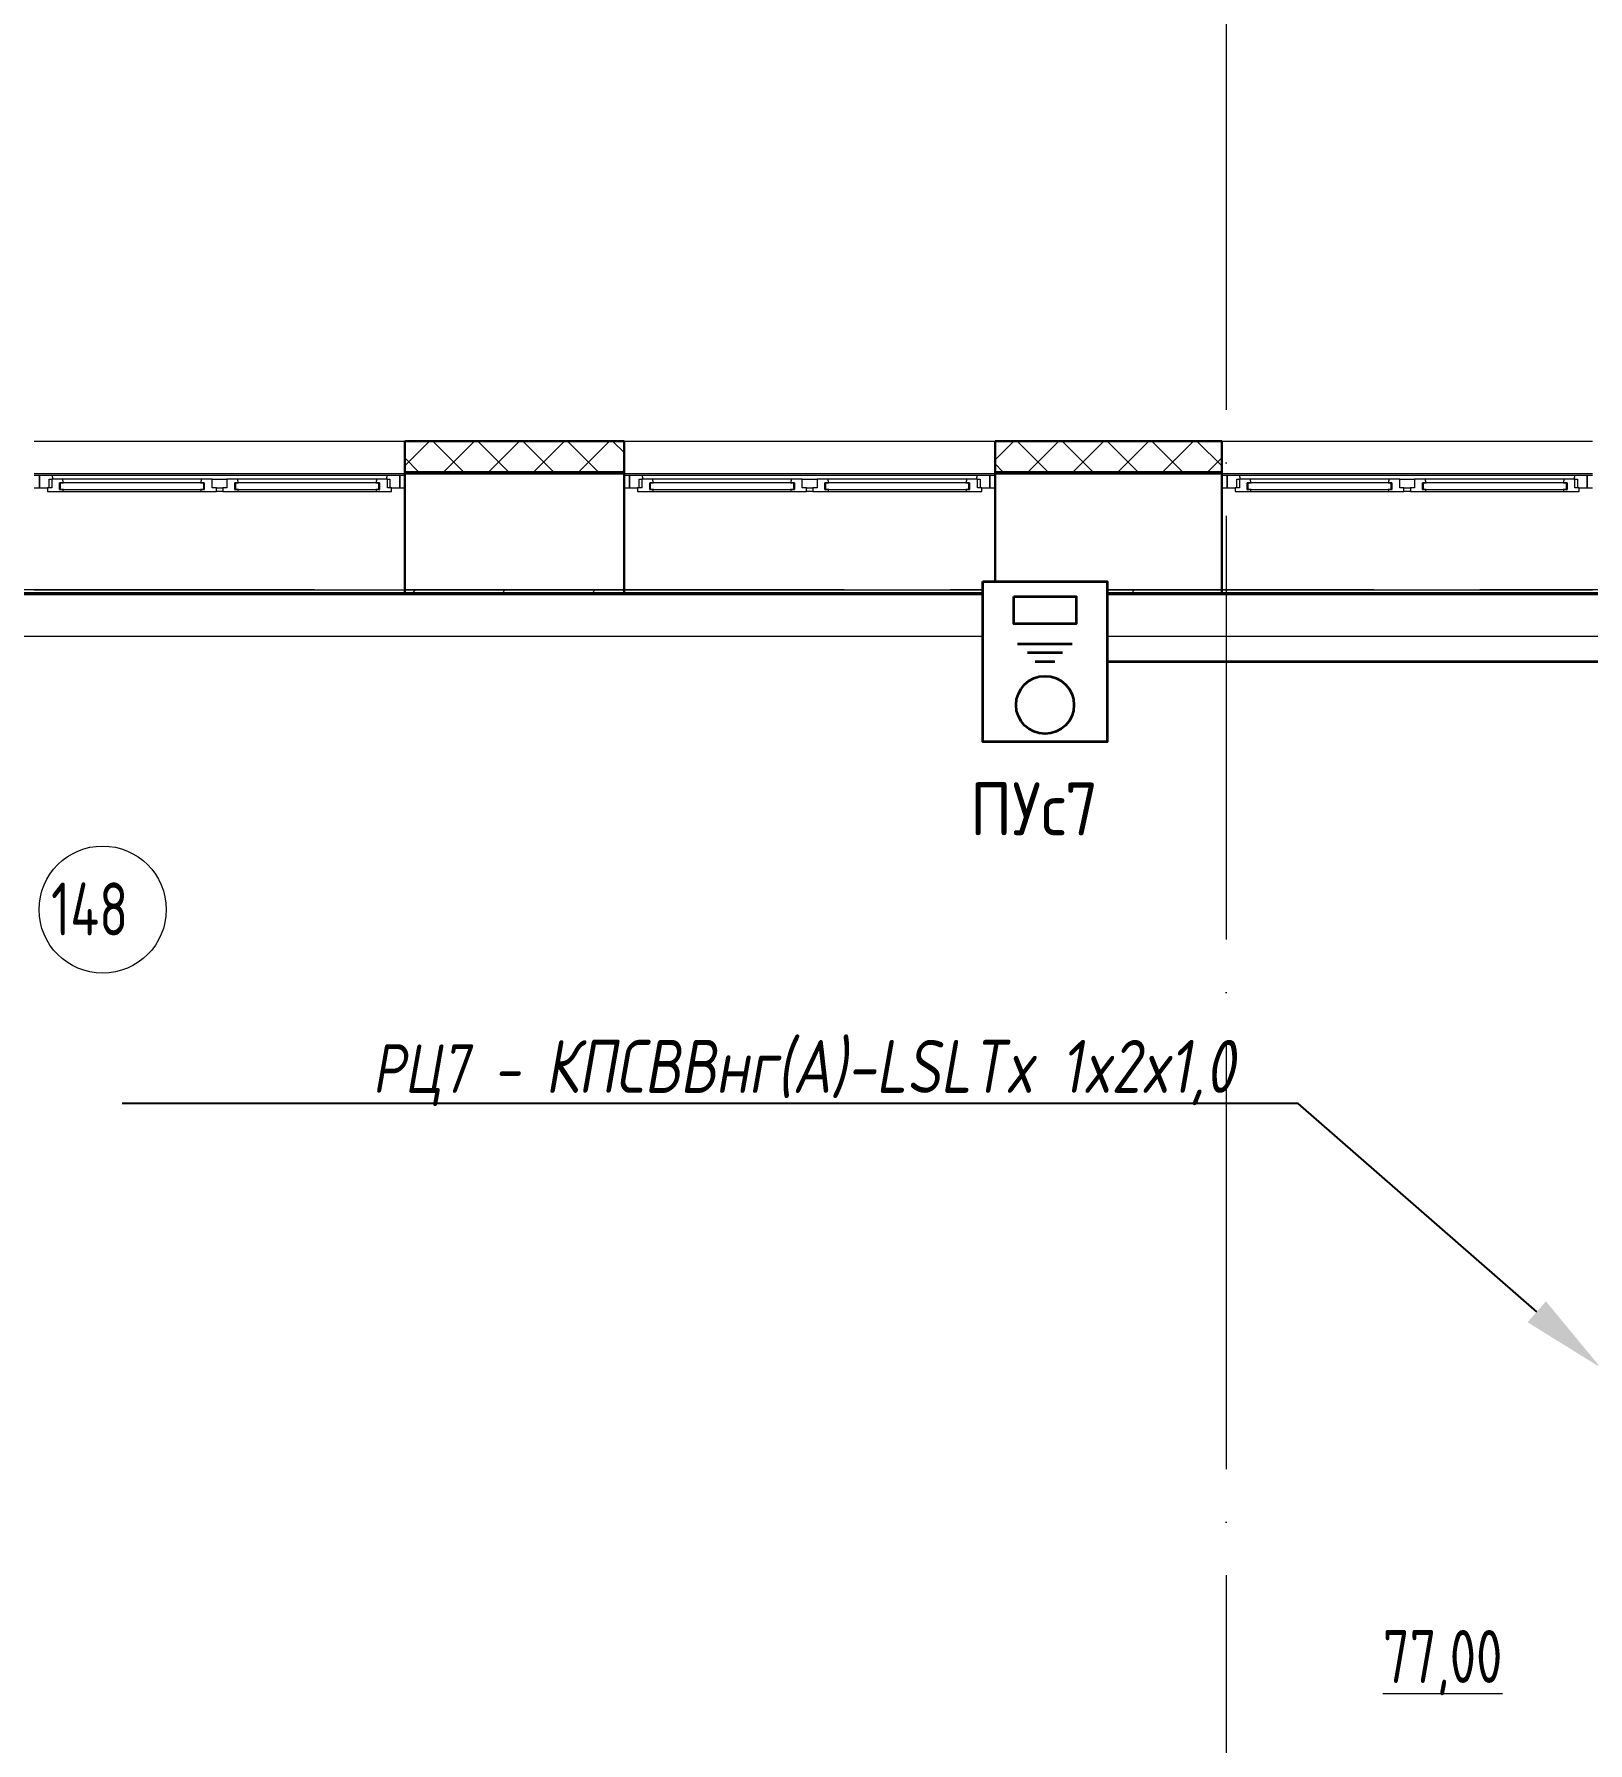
# Model space of a CAD drawing. Header units: millimetres. Extents: x -586848 to 520591, y -385801 to 675781.
# Drawn here: x -38687 to -31355, y -110274 to -102209 of the extents above; entities that cross this region are included whole.
import ezdxf
from ezdxf import colors
from ezdxf.entities.mleader import LeaderData, LeaderLine
from ezdxf.math import Vec2, Vec3

# ---------------------------------------------------------------- set-up
doc = ezdxf.new("R2010")
doc.units = ezdxf.units.MM
doc.set_wipeout_variables(frame=1)
doc.linetypes.add('ADSK_Линия сетки', pattern=[25, 20, -2.5, 0, -2.5])
for name, color, linetype, lineweight in [('_ Окна', 7, 'Continuous', 9), ('E-Безопасность-G', 153, 'Continuous', 35), ('RC-Выноски', 7, 'Continuous', 0), ('Марки помещений', 252, 'Continuous', 20), ('Маркировка Не АУ', 7, 'Continuous', 25), ('Ограждение', 252, 'Continuous', 9), ('Окна', 252, 'Continuous', 9), ('Оси', 252, 'Continuous', 9), ('Стены внутренние', 7, 'Continuous', 18), ('Стены наружные', 7, 'Continuous', 18), ('Стены штриховка', 7, 'Continuous', 9)]:
    doc.layers.add(name, color=color, linetype=linetype, lineweight=lineweight)
doc.styles.add('GOST Common_3', font='', dxfattribs={"height": 3.5})
doc.styles.add('ISOCPEUR', font='isocpeur.ttf', dxfattribs={"width": 0.9, "height": 350})
doc.styles.add('RubezhCAD', font='', dxfattribs={"oblique": 10})
doc.styles.get('GOST Common_3').set_extended_font_data('GOST 2.304 type A')
doc.styles.get('RubezhCAD').set_extended_font_data('GOST type A')

# ---------------------------------------------------------------- blocks, each defined once
blk = doc.blocks.new('СЭС Панель')
at = {"color": 1}
blk.add_wipeout([(-588, 756), (0, 756), (0, 0), (-588, 0)], dxfattribs=at)
at = {"layer": 'E-Безопасность-G', "color": 1}
for p, q in [((-423.7, 462.4), (-165.7, 462.4)), ((-376.5, 420.4), (-210.7, 420.4)), ((-340.5, 378.4), (-247.5, 378.4))]:
    blk.add_line(p, q, dxfattribs=at)
for points in [[(-588, 756), (0, 756), (0, 0), (-588, 0)], [(-440.6, 685.4), (-147.4, 685.4), (-147.4, 555.6), (-440.6, 555.6)]]:
    blk.add_lwpolyline(points, close=True, dxfattribs=at)
blk.add_circle((-294, 173.3), 136.6, dxfattribs=at)
blk = doc.blocks.new('1 этаж')
at = {"layer": '_ Окна', "color": 251, "true_color": 0x636466}
for p, q in [((-52105.8, 27396.3), (-52130.8, 27396.3)), ((-52130.8, 27338.3), (-52105.8, 27338.3)), ((-52105.8, 27338.3), (-52105.8, 27396.3)), ((-52007.8, 27362.3), (-52010.8, 27362.3)), ((-52010.8, 27362.3), (-52010.8, 27330.3)), ((-51330.8, 27362.3), (-52007.8, 27362.3)), ((-52007.8, 27362.3), (-52007.8, 27330.3)), ((-52007.8, 27330.3), (-52007.8, 27362.3)), ((-51330.8, 27330.3), (-51330.8, 27362.3)), ((-51330.8, 27362.3), (-51330.8, 27330.3)), ((-51327.8, 27362.3), (-51330.8, 27362.3)), ((-51327.8, 27330.3), (-51327.8, 27362.3)), ((-51180.8, 27362.3), (-51183.8, 27362.3)), ((-51183.8, 27362.3), (-51183.8, 27330.3)), ((-50503.8, 27362.3), (-51180.8, 27362.3)), ((-51180.8, 27362.3), (-51180.8, 27330.3)), ((-51180.8, 27330.3), (-51180.8, 27362.3)), ((-50503.8, 27330.3), (-50503.8, 27362.3)), ((-50503.8, 27362.3), (-50503.8, 27330.3)), ((-50500.8, 27362.3), (-50503.8, 27362.3)), ((-50500.8, 27330.3), (-50500.8, 27362.3)), ((-50380.8, 27396.3), (-50405.8, 27396.3)), ((-50405.8, 27396.3), (-50405.8, 27338.3)), ((-50405.8, 27338.3), (-50380.8, 27338.3)), ((-49320.8, 27396.3), (-49345.8, 27396.3)), ((-49345.8, 27338.3), (-49320.8, 27338.3)), ((-49320.8, 27338.3), (-49320.8, 27396.3)), ((-49222.8, 27362.3), (-49225.8, 27362.3)), ((-49225.8, 27362.3), (-49225.8, 27330.3)), ((-48545.8, 27362.3), (-49222.8, 27362.3)), ((-49222.8, 27362.3), (-49222.8, 27330.3)), ((-49222.8, 27330.3), (-49222.8, 27362.3)), ((-48545.8, 27330.3), (-48545.8, 27362.3)), ((-48545.8, 27362.3), (-48545.8, 27330.3)), ((-48542.8, 27362.3), (-48545.8, 27362.3)), ((-48542.8, 27330.3), (-48542.8, 27362.3)), ((-48395.8, 27362.3), (-48398.8, 27362.3)), ((-48398.8, 27362.3), (-48398.8, 27330.3)), ((-47718.8, 27362.3), (-48395.8, 27362.3)), ((-48395.8, 27362.3), (-48395.8, 27330.3)), ((-48395.8, 27330.3), (-48395.8, 27362.3)), ((-47718.8, 27330.3), (-47718.8, 27362.3)), ((-47718.8, 27362.3), (-47718.8, 27330.3)), ((-47715.8, 27362.3), (-47718.8, 27362.3)), ((-47715.8, 27330.3), (-47715.8, 27362.3)), ((-47595.8, 27396.3), (-47620.8, 27396.3)), ((-47620.8, 27396.3), (-47620.8, 27338.3)), ((-47620.8, 27338.3), (-47595.8, 27338.3)), ((-46500.8, 27396.3), (-46525.8, 27396.3)), ((-46525.8, 27338.3), (-46500.8, 27338.3)), ((-46500.8, 27338.3), (-46500.8, 27396.3)), ((-46402.8, 27362.3), (-46405.8, 27362.3)), ((-46405.8, 27362.3), (-46405.8, 27330.3)), ((-45725.8, 27362.3), (-46402.8, 27362.3)), ((-46402.8, 27362.3), (-46402.8, 27330.3)), ((-46402.8, 27330.3), (-46402.8, 27362.3)), ((-45725.8, 27330.3), (-45725.8, 27362.3)), ((-45725.8, 27362.3), (-45725.8, 27330.3)), ((-45722.8, 27362.3), (-45725.8, 27362.3)), ((-45722.8, 27330.3), (-45722.8, 27362.3)), ((-45575.8, 27362.3), (-45578.8, 27362.3)), ((-45578.8, 27362.3), (-45578.8, 27330.3)), ((-44898.8, 27362.3), (-45575.8, 27362.3)), ((-45575.8, 27362.3), (-45575.8, 27330.3)), ((-45575.8, 27330.3), (-45575.8, 27362.3)), ((-44898.8, 27330.3), (-44898.8, 27362.3)), ((-44898.8, 27362.3), (-44898.8, 27330.3)), ((-44895.8, 27362.3), (-44898.8, 27362.3)), ((-44895.8, 27330.3), (-44895.8, 27362.3)), ((-44775.8, 27396.3), (-44800.8, 27396.3)), ((-44800.8, 27396.3), (-44800.8, 27338.3)), ((-44800.8, 27338.3), (-44775.8, 27338.3)), ((-52010.8, 27330.3), (-52007.8, 27330.3)), ((-52007.8, 27330.3), (-51330.8, 27330.3)), ((-51330.8, 27330.3), (-51327.8, 27330.3)), ((-51183.8, 27330.3), (-51180.8, 27330.3)), ((-51180.8, 27330.3), (-50503.8, 27330.3)), ((-50503.8, 27330.3), (-50500.8, 27330.3)), ((-49225.8, 27330.3), (-49222.8, 27330.3)), ((-49222.8, 27330.3), (-48545.8, 27330.3)), ((-48545.8, 27330.3), (-48542.8, 27330.3)), ((-48398.8, 27330.3), (-48395.8, 27330.3)), ((-48395.8, 27330.3), (-47718.8, 27330.3)), ((-47718.8, 27330.3), (-47715.8, 27330.3)), ((-46405.8, 27330.3), (-46402.8, 27330.3)), ((-46402.8, 27330.3), (-45725.8, 27330.3)), ((-45725.8, 27330.3), (-45722.8, 27330.3)), ((-45578.8, 27330.3), (-45575.8, 27330.3)), ((-45575.8, 27330.3), (-44898.8, 27330.3)), ((-44898.8, 27330.3), (-44895.8, 27330.3))]:
    blk.add_line(p, q, dxfattribs=at)
at = {"layer": '_ Окна', "color": 251, "lineweight": 18, "true_color": 0x636466}
for p, q in [((-52046.4, 27396.3), (-52105.8, 27396.3)), ((-52105.8, 27396.3), (-52105.8, 27338.3)), ((-52105.8, 27338.3), (-52067.8, 27338.3)), ((-52047.8, 27338.3), (-52067.8, 27338.3)), ((-52067.8, 27338.3), (-52067.8, 27321.3)), ((-52059.8, 27338.3), (-52059.8, 27379.3)), ((-52059.8, 27379.3), (-52047.8, 27379.3)), ((-52047.8, 27379.3), (-52047.8, 27338.3)), ((-51997.4, 27379.3), (-52047.8, 27379.3)), ((-52041.8, 27379.3), (-52046.4, 27396.3)), ((-52010.8, 27330.3), (-52010.8, 27362.3)), ((-52010.8, 27362.3), (-51992.8, 27362.3)), ((-51992.8, 27362.3), (-51997.4, 27379.3)), ((-51341.2, 27379.3), (-51345.8, 27362.3)), ((-51345.8, 27362.3), (-51327.8, 27362.3)), ((-51290.8, 27379.3), (-51341.2, 27379.3)), ((-51327.8, 27362.3), (-51327.8, 27330.3)), ((-51290.8, 27338.3), (-51290.8, 27379.3)), ((-51270.8, 27338.3), (-51290.8, 27338.3)), ((-51270.8, 27321.3), (-51270.8, 27338.3)), ((-51220.8, 27338.3), (-51240.8, 27338.3)), ((-51240.8, 27338.3), (-51240.8, 27321.3)), ((-51220.8, 27379.3), (-51220.8, 27338.3)), ((-51170.4, 27379.3), (-51220.8, 27379.3)), ((-51183.8, 27330.3), (-51183.8, 27362.3)), ((-51183.8, 27362.3), (-51165.8, 27362.3)), ((-51165.8, 27362.3), (-51170.4, 27379.3)), ((-50514.2, 27379.3), (-50518.8, 27362.3)), ((-50518.8, 27362.3), (-50500.8, 27362.3)), ((-50463.8, 27379.3), (-50514.2, 27379.3)), ((-50500.8, 27362.3), (-50500.8, 27330.3)), ((-50465.2, 27396.3), (-50469.8, 27379.3)), ((-50405.8, 27396.3), (-50465.2, 27396.3)), ((-50463.8, 27338.3), (-50463.8, 27379.3)), ((-50463.8, 27379.3), (-50451.8, 27379.3)), ((-50443.8, 27338.3), (-50463.8, 27338.3)), ((-50451.8, 27379.3), (-50451.8, 27338.3)), ((-50443.8, 27321.3), (-50443.8, 27338.3)), ((-50443.8, 27338.3), (-50405.8, 27338.3)), ((-50405.8, 27338.3), (-50405.8, 27396.3)), ((-49261.4, 27396.3), (-49320.8, 27396.3)), ((-49320.8, 27396.3), (-49320.8, 27338.3)), ((-49320.8, 27338.3), (-49282.8, 27338.3)), ((-49262.8, 27338.3), (-49282.8, 27338.3)), ((-49282.8, 27338.3), (-49282.8, 27321.3)), ((-49274.8, 27338.3), (-49274.8, 27379.3)), ((-49274.8, 27379.3), (-49262.8, 27379.3)), ((-49262.8, 27379.3), (-49262.8, 27338.3)), ((-49212.4, 27379.3), (-49262.8, 27379.3)), ((-49256.8, 27379.3), (-49261.4, 27396.3)), ((-49225.8, 27330.3), (-49225.8, 27362.3)), ((-49225.8, 27362.3), (-49207.8, 27362.3)), ((-49207.8, 27362.3), (-49212.4, 27379.3)), ((-48556.2, 27379.3), (-48560.8, 27362.3)), ((-48560.8, 27362.3), (-48542.8, 27362.3)), ((-48505.8, 27379.3), (-48556.2, 27379.3)), ((-48542.8, 27362.3), (-48542.8, 27330.3)), ((-48505.8, 27338.3), (-48505.8, 27379.3)), ((-48485.8, 27338.3), (-48505.8, 27338.3)), ((-48485.8, 27321.3), (-48485.8, 27338.3)), ((-48435.8, 27338.3), (-48455.8, 27338.3)), ((-48455.8, 27338.3), (-48455.8, 27321.3)), ((-48435.8, 27379.3), (-48435.8, 27338.3)), ((-48385.4, 27379.3), (-48435.8, 27379.3)), ((-48398.8, 27330.3), (-48398.8, 27362.3)), ((-48398.8, 27362.3), (-48380.8, 27362.3)), ((-48380.8, 27362.3), (-48385.4, 27379.3)), ((-47729.2, 27379.3), (-47733.8, 27362.3)), ((-47733.8, 27362.3), (-47715.8, 27362.3)), ((-47678.8, 27379.3), (-47729.2, 27379.3)), ((-47715.8, 27362.3), (-47715.8, 27330.3)), ((-47680.2, 27396.3), (-47684.8, 27379.3)), ((-47620.8, 27396.3), (-47680.2, 27396.3)), ((-47678.8, 27338.3), (-47678.8, 27379.3)), ((-47678.8, 27379.3), (-47666.8, 27379.3)), ((-47658.8, 27338.3), (-47678.8, 27338.3)), ((-47666.8, 27379.3), (-47666.8, 27338.3)), ((-47658.8, 27321.3), (-47658.8, 27338.3)), ((-47658.8, 27338.3), (-47620.8, 27338.3)), ((-47620.8, 27338.3), (-47620.8, 27396.3)), ((-46441.4, 27396.3), (-46500.8, 27396.3)), ((-46500.8, 27396.3), (-46500.8, 27338.3)), ((-46500.8, 27338.3), (-46462.8, 27338.3)), ((-46442.8, 27338.3), (-46462.8, 27338.3)), ((-46462.8, 27338.3), (-46462.8, 27321.3)), ((-46454.8, 27338.3), (-46454.8, 27379.3)), ((-46454.8, 27379.3), (-46442.8, 27379.3)), ((-46442.8, 27379.3), (-46442.8, 27338.3)), ((-46392.4, 27379.3), (-46442.8, 27379.3)), ((-46436.8, 27379.3), (-46441.4, 27396.3)), ((-46405.8, 27330.3), (-46405.8, 27362.3)), ((-46405.8, 27362.3), (-46387.8, 27362.3)), ((-46387.8, 27362.3), (-46392.4, 27379.3)), ((-45736.2, 27379.3), (-45740.8, 27362.3)), ((-45740.8, 27362.3), (-45722.8, 27362.3)), ((-45685.8, 27379.3), (-45736.2, 27379.3)), ((-45722.8, 27362.3), (-45722.8, 27330.3)), ((-45685.8, 27338.3), (-45685.8, 27379.3)), ((-45665.8, 27338.3), (-45685.8, 27338.3)), ((-45665.8, 27321.3), (-45665.8, 27338.3)), ((-45615.8, 27338.3), (-45635.8, 27338.3)), ((-45635.8, 27338.3), (-45635.8, 27321.3)), ((-45615.8, 27379.3), (-45615.8, 27338.3)), ((-45565.4, 27379.3), (-45615.8, 27379.3)), ((-45578.8, 27330.3), (-45578.8, 27362.3)), ((-45578.8, 27362.3), (-45560.8, 27362.3)), ((-45560.8, 27362.3), (-45565.4, 27379.3)), ((-44909.2, 27379.3), (-44913.8, 27362.3)), ((-44913.8, 27362.3), (-44895.8, 27362.3)), ((-44858.8, 27379.3), (-44909.2, 27379.3)), ((-44895.8, 27362.3), (-44895.8, 27330.3)), ((-44860.2, 27396.3), (-44864.8, 27379.3)), ((-44800.8, 27396.3), (-44860.2, 27396.3)), ((-44858.8, 27338.3), (-44858.8, 27379.3)), ((-44858.8, 27379.3), (-44846.8, 27379.3)), ((-44838.8, 27338.3), (-44858.8, 27338.3)), ((-44846.8, 27379.3), (-44846.8, 27338.3)), ((-44838.8, 27321.3), (-44838.8, 27338.3)), ((-44838.8, 27338.3), (-44800.8, 27338.3)), ((-44800.8, 27338.3), (-44800.8, 27396.3)), ((-52067.8, 27321.3), (-52011.8, 27321.3)), ((-52011.8, 27321.3), (-52010.8, 27322.3)), ((-51992.8, 27330.3), (-52010.8, 27330.3)), ((-52010.8, 27322.3), (-52009.8, 27321.3)), ((-52009.8, 27321.3), (-51995.2, 27321.3)), ((-51995.2, 27321.3), (-51992.8, 27330.3)), ((-51327.8, 27330.3), (-51345.8, 27330.3)), ((-51345.8, 27330.3), (-51343.4, 27321.3)), ((-51343.4, 27321.3), (-51328.8, 27321.3)), ((-51328.8, 27321.3), (-51327.8, 27322.3)), ((-51327.8, 27322.3), (-51326.8, 27321.3)), ((-51326.8, 27321.3), (-51270.8, 27321.3)), ((-51240.8, 27321.3), (-51184.8, 27321.3)), ((-51184.8, 27321.3), (-51183.8, 27322.3)), ((-51165.8, 27330.3), (-51183.8, 27330.3)), ((-51183.8, 27322.3), (-51182.8, 27321.3)), ((-51182.8, 27321.3), (-51168.2, 27321.3)), ((-51168.2, 27321.3), (-51165.8, 27330.3)), ((-50500.8, 27330.3), (-50518.8, 27330.3)), ((-50518.8, 27330.3), (-50516.4, 27321.3)), ((-50516.4, 27321.3), (-50501.8, 27321.3)), ((-50501.8, 27321.3), (-50500.8, 27322.3)), ((-50500.8, 27322.3), (-50499.8, 27321.3)), ((-50499.8, 27321.3), (-50443.8, 27321.3)), ((-49282.8, 27321.3), (-49226.8, 27321.3)), ((-49226.8, 27321.3), (-49225.8, 27322.3)), ((-49207.8, 27330.3), (-49225.8, 27330.3)), ((-49225.8, 27322.3), (-49224.8, 27321.3)), ((-49224.8, 27321.3), (-49210.2, 27321.3)), ((-49210.2, 27321.3), (-49207.8, 27330.3)), ((-48542.8, 27330.3), (-48560.8, 27330.3)), ((-48560.8, 27330.3), (-48558.4, 27321.3)), ((-48558.4, 27321.3), (-48543.8, 27321.3)), ((-48543.8, 27321.3), (-48542.8, 27322.3)), ((-48542.8, 27322.3), (-48541.8, 27321.3)), ((-48541.8, 27321.3), (-48485.8, 27321.3)), ((-48455.8, 27321.3), (-48399.8, 27321.3)), ((-48399.8, 27321.3), (-48398.8, 27322.3)), ((-48380.8, 27330.3), (-48398.8, 27330.3)), ((-48398.8, 27322.3), (-48397.8, 27321.3)), ((-48397.8, 27321.3), (-48383.2, 27321.3)), ((-48383.2, 27321.3), (-48380.8, 27330.3)), ((-47715.8, 27330.3), (-47733.8, 27330.3)), ((-47733.8, 27330.3), (-47731.4, 27321.3)), ((-47731.4, 27321.3), (-47716.8, 27321.3)), ((-47716.8, 27321.3), (-47715.8, 27322.3)), ((-47715.8, 27322.3), (-47714.8, 27321.3)), ((-47714.8, 27321.3), (-47658.8, 27321.3)), ((-46462.8, 27321.3), (-46406.8, 27321.3)), ((-46406.8, 27321.3), (-46405.8, 27322.3)), ((-46387.8, 27330.3), (-46405.8, 27330.3)), ((-46405.8, 27322.3), (-46404.8, 27321.3)), ((-46404.8, 27321.3), (-46390.2, 27321.3)), ((-46390.2, 27321.3), (-46387.8, 27330.3)), ((-45722.8, 27330.3), (-45740.8, 27330.3)), ((-45740.8, 27330.3), (-45738.4, 27321.3)), ((-45738.4, 27321.3), (-45723.8, 27321.3)), ((-45723.8, 27321.3), (-45722.8, 27322.3)), ((-45722.8, 27322.3), (-45721.8, 27321.3)), ((-45721.8, 27321.3), (-45665.8, 27321.3)), ((-45635.8, 27321.3), (-45579.8, 27321.3)), ((-45579.8, 27321.3), (-45578.8, 27322.3)), ((-45560.8, 27330.3), (-45578.8, 27330.3)), ((-45578.8, 27322.3), (-45577.8, 27321.3)), ((-45577.8, 27321.3), (-45563.2, 27321.3)), ((-45563.2, 27321.3), (-45560.8, 27330.3)), ((-44895.8, 27330.3), (-44913.8, 27330.3)), ((-44913.8, 27330.3), (-44911.4, 27321.3)), ((-44911.4, 27321.3), (-44896.8, 27321.3)), ((-44896.8, 27321.3), (-44895.8, 27322.3)), ((-44895.8, 27322.3), (-44894.8, 27321.3)), ((-44894.8, 27321.3), (-44838.8, 27321.3))]:
    blk.add_line(p, q, dxfattribs=at)
at = {"layer": 'Марки помещений', "color": 251, "true_color": 0x636466}
blk.add_circle((-51807.6, 25347.9), 300, dxfattribs=at)
at = {"layer": 'Ограждение', "color": 251, "true_color": 0x636466}
for p, q in [((-52130.8, 26856.3), (-50380.8, 26856.3)), ((-49345.8, 26856.3), (-47595.8, 26856.3)), ((-46525.8, 26856.3), (-44775.8, 26856.3)), ((-44480.8, 26636.3), (-53210.8, 26636.3))]:
    blk.add_line(p, q, dxfattribs=at)
at = {"layer": 'Окна', "color": 251, "true_color": 0x636466}
for p, q in [((-50465.2, 27396.3), (-52046.4, 27396.3)), ((-51341.2, 27379.3), (-51997.4, 27379.3)), ((-51290.8, 27379.3), (-51220.8, 27379.3)), ((-51270.8, 27338.3), (-51240.8, 27338.3)), ((-50514.2, 27379.3), (-51170.4, 27379.3)), ((-47680.2, 27396.3), (-49261.4, 27396.3)), ((-48556.2, 27379.3), (-49212.4, 27379.3)), ((-48505.8, 27379.3), (-48435.8, 27379.3)), ((-48485.8, 27338.3), (-48455.8, 27338.3)), ((-47729.2, 27379.3), (-48385.4, 27379.3)), ((-44860.2, 27396.3), (-46441.4, 27396.3)), ((-45736.2, 27379.3), (-46392.4, 27379.3)), ((-45685.8, 27379.3), (-45615.8, 27379.3)), ((-45665.8, 27338.3), (-45635.8, 27338.3)), ((-44909.2, 27379.3), (-45565.4, 27379.3)), ((-52011.8, 27321.3), (-52009.8, 27321.3)), ((-51995.2, 27321.3), (-51343.4, 27321.3)), ((-51328.8, 27321.3), (-51326.8, 27321.3)), ((-51240.8, 27321.3), (-51270.8, 27321.3)), ((-51184.8, 27321.3), (-51182.8, 27321.3)), ((-51168.2, 27321.3), (-50516.4, 27321.3)), ((-50501.8, 27321.3), (-50499.8, 27321.3)), ((-49226.8, 27321.3), (-49224.8, 27321.3)), ((-49210.2, 27321.3), (-48558.4, 27321.3)), ((-48543.8, 27321.3), (-48541.8, 27321.3)), ((-48455.8, 27321.3), (-48485.8, 27321.3)), ((-48399.8, 27321.3), (-48397.8, 27321.3)), ((-48383.2, 27321.3), (-47731.4, 27321.3)), ((-47716.8, 27321.3), (-47714.8, 27321.3)), ((-46406.8, 27321.3), (-46404.8, 27321.3)), ((-46390.2, 27321.3), (-45738.4, 27321.3)), ((-45723.8, 27321.3), (-45721.8, 27321.3)), ((-45635.8, 27321.3), (-45665.8, 27321.3)), ((-45579.8, 27321.3), (-45577.8, 27321.3)), ((-45563.2, 27321.3), (-44911.4, 27321.3)), ((-44896.8, 27321.3), (-44894.8, 27321.3))]:
    blk.add_line(p, q, dxfattribs=at)
at = {"layer": 'Оси', "color": 251, "linetype": 'ADSK_Линия сетки', "ltscale": 100, "true_color": 0x636466}
for p, q in [((-46505.8, 32206.9), (-46505.8, 10956.3)), ((-805.8, 26856.3), (-72528.1, 26856.3))]:
    blk.add_line(p, q, dxfattribs=at)
at = {"layer": 'Стены внутренние', "color": 251, "true_color": 0x636466}
for p, q in [((-52130.8, 27558.3), (-50380.8, 27558.3)), ((-49345.8, 27558.3), (-47595.8, 27558.3)), ((-46525.8, 27558.3), (-44775.8, 27558.3)), ((-52130.8, 27406.3), (-50380.8, 27406.3)), ((-49345.8, 27406.3), (-47595.8, 27406.3)), ((-46525.8, 27406.3), (-44775.8, 27406.3)), ((-50380.8, 26856.3), (-49345.8, 26856.3)), ((-47595.8, 26856.3), (-46525.8, 26856.3))]:
    blk.add_line(p, q, dxfattribs=at)
at = {"layer": 'Стены внутренние', "color": 251, "lineweight": 30, "true_color": 0x636466}
for p, q in [((-49345.8, 27558.3), (-50380.8, 27558.3)), ((-50380.8, 27558.3), (-50380.8, 27416.3)), ((-49345.8, 27416.3), (-49345.8, 27558.3)), ((-46525.8, 27558.3), (-47595.8, 27558.3)), ((-47595.8, 27558.3), (-47595.8, 27416.3)), ((-46525.8, 27416.3), (-46525.8, 27558.3)), ((-49345.8, 27406.3), (-50380.8, 27406.3)), ((-50380.8, 27406.3), (-50380.8, 26856.3)), ((-49345.8, 26856.3), (-49345.8, 27406.3)), ((-46525.8, 27406.3), (-47595.8, 27406.3)), ((-47595.8, 27406.3), (-47595.8, 26856.3)), ((-46525.8, 26856.3), (-46525.8, 27406.3))]:
    blk.add_line(p, q, dxfattribs=at)
at = {"layer": 'Стены внутренние', "color": 251, "linetype": 'Continuous', "lineweight": 9, "true_color": 0x636466}
for p, q in [((-50378.8, 27445.4), (-50267.9, 27556.3)), ((-50106.3, 27416.3), (-50246.3, 27556.3)), ((-50230, 27558.3), (-50231.2, 27556.3)), ((-50195.8, 27416.3), (-50055.8, 27556.3)), ((-49894.2, 27416.3), (-50034.2, 27556.3)), ((-49983.7, 27416.3), (-49843.7, 27556.3)), ((-49682, 27416.3), (-49822, 27556.3)), ((-49771.5, 27416.3), (-49631.5, 27556.3)), ((-49469.9, 27416.3), (-49609.9, 27556.3)), ((-49559.4, 27416.3), (-49419.4, 27556.3)), ((-49347.8, 27506.3), (-49397.8, 27556.3)), ((-47593.8, 27472.7), (-47510.2, 27556.3)), ((-47348.6, 27416.3), (-47488.6, 27556.3)), ((-47438.1, 27416.3), (-47298.1, 27556.3)), ((-47323, 27556.3), (-47324.2, 27558.3)), ((-47136.4, 27416.3), (-47276.4, 27556.3)), ((-47226, 27416.3), (-47086, 27556.3)), ((-46924.3, 27416.3), (-47064.3, 27556.3)), ((-47013.8, 27416.3), (-46873.8, 27556.3)), ((-46712.2, 27416.3), (-46852.2, 27556.3)), ((-46801.7, 27416.3), (-46661.7, 27556.3)), ((-46736.4, 27556.3), (-46737.1, 27557.4)), ((-46527.8, 27444), (-46640, 27556.3)), ((-50318.4, 27416.3), (-50378.8, 27476.7)), ((-47593.8, 27450.7), (-47595.8, 27447.3)), ((-47560.7, 27416.3), (-47593.8, 27449.4)), ((-46589.6, 27416.3), (-46527.8, 27478))]:
    blk.add_line(p, q, dxfattribs=at)
at = {"layer": 'Стены наружные', "color": 251, "lineweight": 30, "true_color": 0x636466}
for p, q in [((-50380.8, 27416.3), (-50380.8, 27406.3)), ((-49345.8, 27406.3), (-49345.8, 27416.3)), ((-47595.8, 27416.3), (-47595.8, 27406.3)), ((-46525.8, 27406.3), (-46525.8, 27416.3)), ((-50380.8, 26856.3), (-50380.8, 26841.3)), ((-49345.8, 26841.3), (-49345.8, 26856.3)), ((-47595.8, 26856.3), (-47595.8, 26841.3)), ((-46525.8, 26841.3), (-46525.8, 26856.3)), ((-44480.8, 26841.3), (-53210.8, 26841.3)), ((-53210.8, 26836.3), (-44480.8, 26836.3))]:
    blk.add_line(p, q, dxfattribs=at)
at = {"layer": 'Стены наружные', "color": 251, "true_color": 0x636466}
for p, q in [((-49345.8, 26856.3), (-50380.8, 26856.3)), ((-46525.8, 26856.3), (-47595.8, 26856.3))]:
    blk.add_line(p, q, dxfattribs=at)
at = {"layer": 'Стены наружные', "color": 251, "linetype": 'Continuous', "lineweight": 9, "true_color": 0x636466}
for p, q in [((-50346.5, 26841.3), (-50331.5, 26856.3)), ((-49922.3, 26841.3), (-49907.3, 26856.3)), ((-49498, 26841.3), (-49483, 26856.3)), ((-47376.7, 26841.3), (-47361.7, 26856.3)), ((-46952.4, 26841.3), (-46937.4, 26856.3)), ((-46528.2, 26841.3), (-46525.8, 26843.6))]:
    blk.add_line(p, q, dxfattribs=at)
at = {"layer": 'Стены штриховка', "color": 251, "true_color": 0x636466}
for p, q in [((-49347.8, 27556.3), (-50378.8, 27556.3)), ((-50378.8, 27416.3), (-50378.8, 27556.3)), ((-49347.8, 27556.3), (-49347.8, 27416.3)), ((-46527.8, 27556.3), (-47593.8, 27556.3)), ((-47593.8, 27416.3), (-47593.8, 27556.3)), ((-46527.8, 27556.3), (-46527.8, 27416.3)), ((-50380.8, 27416.3), (-49345.8, 27416.3)), ((-47595.8, 27416.3), (-46525.8, 27416.3))]:
    blk.add_line(p, q, dxfattribs=at)
at = {"layer": 'Марки помещений', "color": 251, "true_color": 0x636466, "style": 'GOST Common_3', "width": 0.9}
for s, p in [('148', (-52051, 25225.7)), ('%%U77,00', (-45765.6, 21697.9))]:
    blk.add_text(s, height=250, dxfattribs=at).set_placement(p)

msp = doc.modelspace()

# ---------------------------------------------------------------- block references
msp.add_blockref('1 этаж', (13443.4, -131688.8))

# ---------------------------------------------------------------- leaders
at = {"layer": 'RC-Выноски', "linetype": 'Continuous', "ltscale": 15}
ml = msp.add_multileader_mtext('Standard', dxfattribs=at)
ml.set_content('{\\H0.91667x;РЦ7 - }КПСВВнг(А)-LSLTx 1x2x1,0', color=256, style='RubezhCAD')
ml.set_leader_properties()
ml.build(insert=Vec2(0, 0))
ml.multileader.update_dxf_attribs({"has_text_frame": 1, "text_left_attachment_type": 6, "text_right_attachment_type": 6, "dogleg_length": 2, "arrow_head_size": 400, "scale": 100})
ctx = ml.context
ctx.base_point, ctx.scale, ctx.char_height, ctx.arrow_head_size, ctx.landing_gap_size, ctx.plane_origin = Vec3(-37369.7, -107255.9), 100, 250, 400, 100, Vec3(-565047, -145972.4)
ctx.left_attachment, ctx.right_attachment, ctx.text_align_type = 6, 6, 2
notes = []
notes.append((ctx, [(1, (1, 1, 0), (-32722.5, -107255.9), (-1, 0), 200, [(0, [(-31294.4, -108502.4)], 0, [])])]))
ctx.mtext.insert, ctx.mtext.width, ctx.mtext.alignment, ctx.mtext.flow_direction = Vec3(-33022.5, -106955.9), 5324.915, 3, 5
for ctx, leaders in notes:
    for number, flags, end, landing, length, lines in leaders:
        leader = LeaderData()
        leader.index, (leader.has_last_leader_line, leader.has_dogleg_vector, leader.attachment_direction) = number, flags
        leader.last_leader_point, leader.dogleg_vector, leader.dogleg_length = Vec3(end), Vec3(landing), length
        for number, points, colour, breaks in lines:
            line = LeaderLine()
            line.index, line.vertices, line.color, line.breaks = number, Vec3.list(points), colors.encode_raw_color(colour), breaks
            leader.lines.append(line)
        ctx.leaders.append(leader)

# ---------------------------------------------------------------- next in the draw order: block references
at = {"layer": 'E-Безопасность-G', "color": 1}
msp.add_blockref('СЭС Панель', (-33622.7, -105548.5), dxfattribs=at)

# ---------------------------------------------------------------- next in the draw order: texts
at = {"layer": 'Маркировка Не АУ', "insert": (-33968.1, -105865.8), "char_height": 250, "width": 955.085, "attachment_point": 5, "style": 'ISOCPEUR', "bg_fill": 2}
msp.add_mtext('ПУс7', dxfattribs=at)

# ---------------------------------------------------------------- next in the draw order: linework, layer by layer
at = {"layer": 'E-Безопасность-G', "color": 1}
msp.add_line((-33622.7, -105170.5), (-31294.4, -105170.5), dxfattribs=at)

doc.saveas('drawing.dxf')
